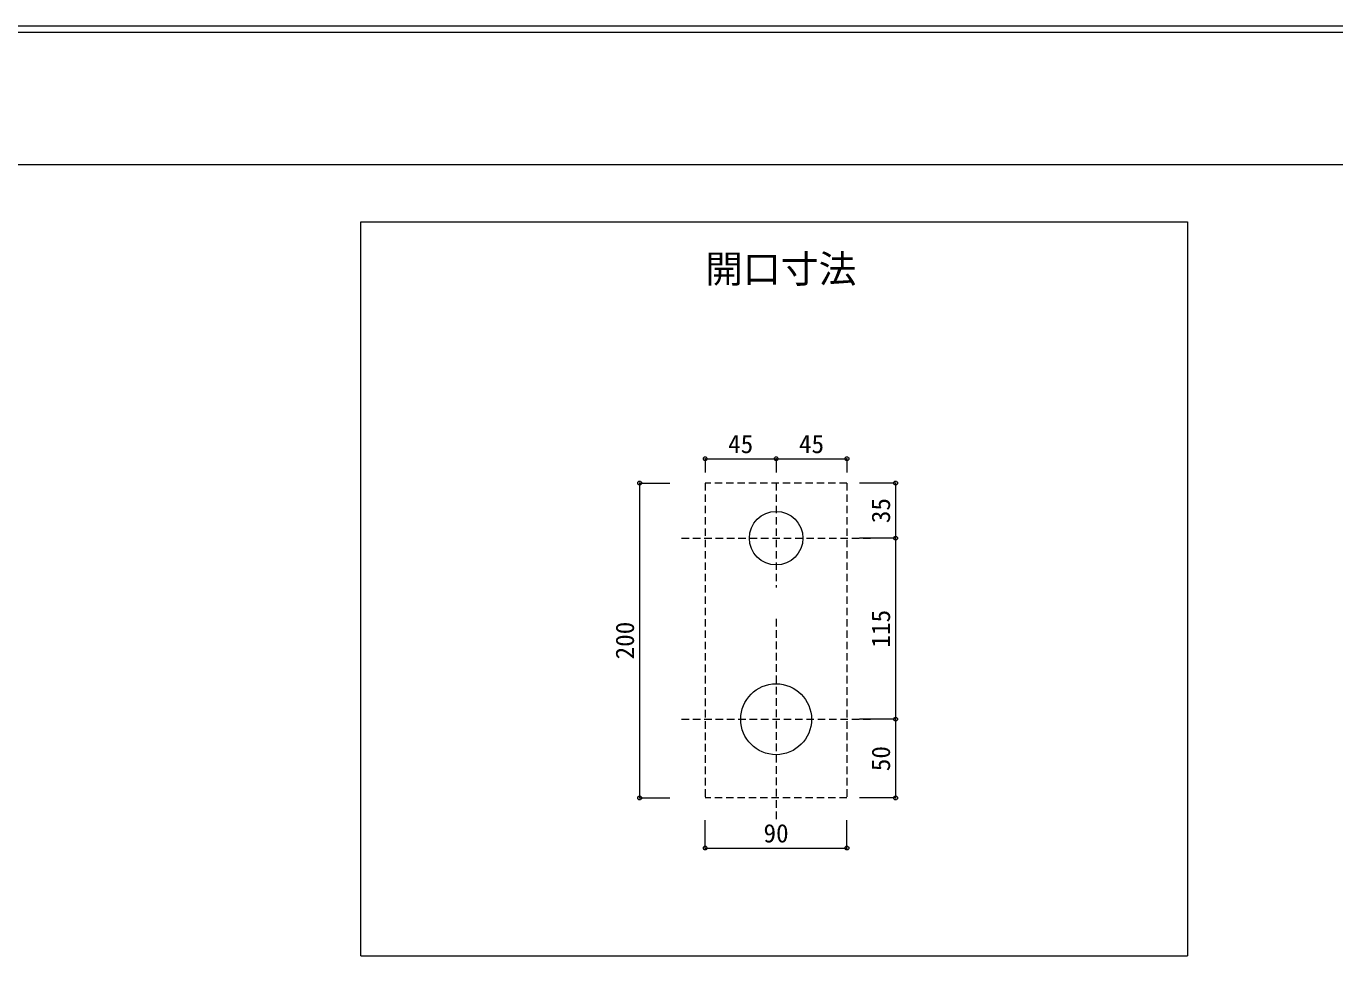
# Model space of a CAD drawing. Units: millimetres at full size, sheet at 1:4. Extents: x -802 to 810, y -550 to 540.
# Drawn here: x -34 to 802, y -78 to 512 of the extents above; entities that cross this region are included whole.
import ezdxf
from ezdxf.enums import TextEntityAlignment as Align

# ---------------------------------------------------------------- set-up
doc = ezdxf.new("R2010")
doc.units = ezdxf.units.MM
doc.header["$LTSCALE"] = 4
doc.header["$PDMODE"] = 32
doc.header["$PDSIZE"] = 2.4
doc.linetypes.add('DASHED1', pattern=[1.8, 1.2, -0.6])
doc.layers.add('F-0', color=7, linetype='Continuous', lineweight=15)
doc.styles.add('ＭＳ ゴシック', font='')
doc.styles.get('ＭＳ ゴシック').set_extended_font_data('MS Gothic')

msp = doc.modelspace()

# ---------------------------------------------------------------- linework, layer by layer
at = {"layer": 'F-0'}
for p, q in [((801.627, 512.029), (-801.669, 512.029)), ((801.627, 508.029), (-801.669, 508.029)), ((801.627, 424.029), (-801.669, 424.029)), ((178.231, -78.094), (703.178, -78.094))]:
    msp.add_line(p, q, dxfattribs=at)
at = {"layer": 'F-0', "color": 4, "lineweight": 9}
for p, q in [((396.849, 237.488), (441.849, 237.488)), ((396.849, 237.488), (396.849, 228.733)), ((441.849, 237.488), (441.849, 228.733)), ((441.849, 237.488), (486.849, 237.488)), ((486.849, 237.488), (486.849, 228.733)), ((355.168, 222.034), (355.168, 22.034)), ((355.168, 222.034), (374.263, 222.034)), ((517.728, 222.034), (494.837, 222.034)), ((517.728, 222.034), (517.728, 187.034)), ((517.728, 187.034), (494.837, 187.034)), ((517.728, 187.034), (517.728, 72.034)), ((517.728, 72.034), (494.837, 72.034)), ((517.728, 72.034), (517.728, 22.034)), ((355.168, 22.034), (374.263, 22.034)), ((517.728, 22.034), (494.837, 22.034)), ((396.849, -9.731), (396.849, 8.029)), ((486.849, -9.731), (486.849, 8.029)), ((396.849, -9.731), (486.849, -9.731))]:
    msp.add_line(p, q, dxfattribs=at)
at = {"layer": 'F-0', "linetype": 'DASHED1'}
for p, q in [((486.849, 222.034), (396.849, 222.034)), ((396.849, 222.034), (396.849, 22.034)), ((441.849, 222.033), (441.849, 155.708)), ((381.849, 187.034), (501.849, 187.034)), ((441.849, 135.807), (441.849, 8.289)), ((381.849, 72.034), (501.849, 72.034))]:
    msp.add_line(p, q, dxfattribs=at)
at = {"layer": 'F-0'}
msp.add_lwpolyline([(178.231, -78.094), (178.231, 387.801), (703.178, 387.801), (703.178, -78.094)], dxfattribs=at)
at = {"layer": 'F-0', "linetype": 'DASHED1'}
msp.add_lwpolyline([(486.849, 222.034), (486.849, 22.034), (396.849, 22.034)], dxfattribs=at)
at = {"layer": 'F-0'}
for centre, radius in [((441.849, 187.034), 17), ((441.849, 72.034), 22.5)]:
    msp.add_circle(centre, radius, dxfattribs=at)
at = {"layer": 'F-0', "color": 6}
for p in [(396.849, 237.488), (441.849, 237.488), (486.849, 237.488), (355.168, 222.034), (517.728, 222.034), (517.728, 187.034), (517.728, 72.034), (355.168, 22.034), (517.728, 22.034), (396.849, -9.731), (486.849, -9.731)]:
    msp.add_point(p, dxfattribs=at)

# ---------------------------------------------------------------- texts
at = {"layer": 'F-0', "style": 'ＭＳ ゴシック'}
for s, height, p in [('開口寸法', 17.6, (396.82, 343.915)), ('45', 11.73, (411.349, 237.488)), ('45', 11.73, (456.349, 237.488)), ('90', 11.73, (433.849, -9.731))]:
    msp.add_text(s, height=height, dxfattribs=at).set_placement(p, align=Align.BOTTOM_LEFT)
for s, p in [('35', (517.728, 196.534)), ('115', (517.728, 117.534)), ('200', (355.168, 110.034)), ('50', (517.728, 39.034))]:
    msp.add_text(s, height=11.73, rotation=90, dxfattribs=at).set_placement(p, align=Align.BOTTOM_LEFT)

doc.saveas('drawing.dxf')
